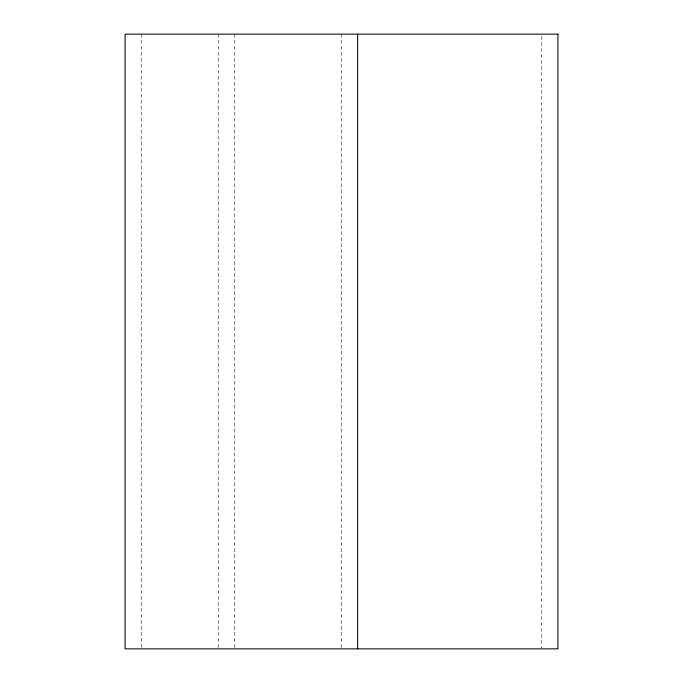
<?xml version="1.0" encoding="UTF-8"?>
<svg xmlns="http://www.w3.org/2000/svg" width="683" height="683" viewBox="0 0 683 683"><rect width="100%" height="100%" fill="white"/><g stroke="black" fill="none" stroke-linecap="round" stroke-linejoin="round"><path stroke-width="0.51" stroke-dasharray="3.42 2.56" d="M541.773 36.284L541.773 647.783M341.5 34.15L341.5 647.783M234.354 34.15L234.354 647.783M218.219 34.15L218.219 647.783M141.227 34.15L141.227 647.783"/><path stroke-width="1.02" d="M357.636 34.15L357.636 648.85M557.909 34.15L125.091 34.15L125.091 648.85L557.909 648.85L557.909 34.15"/></g></svg>
